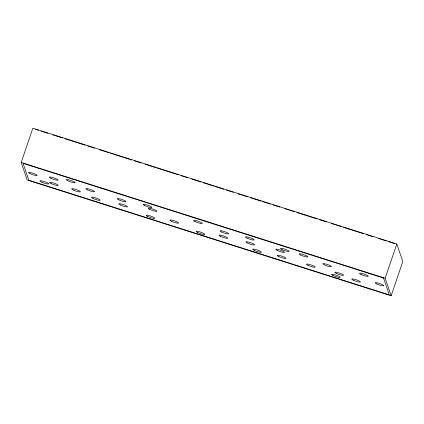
<?xml version="1.0" encoding="UTF-8"?>
<svg xmlns="http://www.w3.org/2000/svg" width="424" height="424" viewBox="0 0 424 424"><rect width="100%" height="100%" fill="white"/><g stroke="black" fill="none" stroke-linecap="round" stroke-linejoin="round"><path stroke-width="0.64" d="M21.2 162.45L32.855 128.212L396.816 243.996L402.8 261.55L391.145 295.788L27.184 180.004L21.2 162.45L385.162 278.229L391.145 295.788M385.162 278.229L396.816 243.996M35.34 129.315L38.489 130.316M41.011 131.117L47.944 133.322M52.984 134.927L62.439 137.938M64.957 138.738L85.129 145.151M87.646 145.957L94.579 148.162M99.624 149.762L109.074 152.773M110.335 153.17L131.763 159.991M134.286 160.791L141.219 162.996M144.997 164.199L155.714 167.607M156.975 168.01L178.403 174.826M180.921 175.626L187.853 177.831M191.637 179.034L201.087 182.044M203.61 182.845L214.327 186.253M215.583 186.655L223.777 189.263M226.299 190.063L233.232 192.268M238.272 193.874L247.727 196.879M250.25 197.679L260.961 201.087M262.223 201.49L270.417 204.098M272.934 204.898L279.866 207.103M284.912 208.709L294.362 211.714M296.885 212.519L317.051 218.932M319.574 219.733L326.507 221.938M331.547 223.543L341.002 226.554M343.525 227.354L363.691 233.767M366.209 234.573L373.141 236.778M378.187 238.378L386.381 240.986M388.898 241.786L394.569 243.593M383.545 278.033L23.055 163.351L28.8 180.205L389.29 294.887L383.545 278.033M30.009 173.628A4.579 0.742 18.8 0 0 37.121 175.541A4.579 0.742 18.8 0 0 31.45 172.78A4.579 0.742 18.8 0 0 30.009 173.628M376.634 283.9A4.579 0.742 18.8 0 0 383.746 285.813A4.579 0.742 18.8 0 0 378.076 283.046A4.579 0.742 18.8 0 0 376.634 283.9M120.252 204.962A4.579 0.742 18.8 0 0 127.364 206.87A4.579 0.742 18.8 0 0 121.693 204.108A4.579 0.742 18.8 0 0 120.252 204.962M149.746 209.392A4.579 0.742 18.8 0 0 156.859 211.3A4.579 0.742 18.8 0 0 151.188 208.539A4.579 0.742 18.8 0 0 149.746 209.392M220.522 236.343A4.579 0.742 18.8 0 0 227.635 238.256A4.579 0.742 18.8 0 0 221.964 235.495A4.579 0.742 18.8 0 0 220.522 236.343M277.291 250.478A4.579 0.742 18.8 0 0 284.403 252.391A4.579 0.742 18.8 0 0 278.732 249.63A4.579 0.742 18.8 0 0 277.291 250.478M307.967 265.297A4.579 0.742 18.8 0 0 315.08 267.205A4.579 0.742 18.8 0 0 309.409 264.444A4.579 0.742 18.8 0 0 307.967 265.297M73.188 189.957A4.579 0.742 18.8 0 0 80.3 191.871A4.579 0.742 18.8 0 0 74.629 189.104A4.579 0.742 18.8 0 0 73.188 189.957M50.912 178.244A4.579 0.742 18.8 0 0 58.024 180.158A4.579 0.742 18.8 0 0 52.353 177.396A4.579 0.742 18.8 0 0 50.912 178.244M171.423 221.206A4.579 0.742 18.8 0 0 178.536 223.119A4.579 0.742 18.8 0 0 172.865 220.358A4.579 0.742 18.8 0 0 171.423 221.206M247.362 243.01A4.579 0.742 18.8 0 0 254.474 244.924A4.579 0.742 18.8 0 0 248.803 242.162A4.579 0.742 18.8 0 0 247.362 243.01M324.259 264.836A4.579 0.742 18.8 0 0 331.377 266.749A4.579 0.742 18.8 0 0 325.701 263.988A4.579 0.742 18.8 0 0 324.259 264.836M87.344 189.82A4.579 0.742 18.8 0 0 94.457 191.733A4.579 0.742 18.8 0 0 88.786 188.966A4.579 0.742 18.8 0 0 87.344 189.82M118.747 199.81A4.579 0.742 18.8 0 0 125.859 201.723A4.579 0.742 18.8 0 0 120.188 198.957A4.579 0.742 18.8 0 0 118.747 199.81M195.061 221.561A4.579 0.742 18.8 0 0 202.174 223.475A4.579 0.742 18.8 0 0 196.503 220.708A4.579 0.742 18.8 0 0 195.061 221.561M221.487 231.976A4.579 0.742 18.8 0 0 228.6 233.889A4.579 0.742 18.8 0 0 222.929 231.128A4.579 0.742 18.8 0 0 221.487 231.976M278.722 256.483A4.579 0.742 18.8 0 0 285.84 258.396A4.579 0.742 18.8 0 0 280.163 255.635A4.579 0.742 18.8 0 0 278.722 256.483M67.845 180.794A4.579 0.742 18.8 0 0 74.958 182.702A4.579 0.742 18.8 0 0 69.287 179.94A4.579 0.742 18.8 0 0 67.845 180.794M353.229 280.153A4.579 0.742 18.8 0 0 360.342 282.066A4.579 0.742 18.8 0 0 354.671 279.305A4.579 0.742 18.8 0 0 353.229 280.153M300.648 255.036A4.579 0.742 18.8 0 0 307.766 256.949A4.579 0.742 18.8 0 0 302.089 254.188A4.579 0.742 18.8 0 0 300.648 255.036M197.611 232.511A4.579 0.742 18.8 0 0 204.723 234.424A4.579 0.742 18.8 0 0 199.052 231.663A4.579 0.742 18.8 0 0 197.611 232.511M41.488 181.997A4.579 0.742 18.8 0 0 48.606 183.91A4.579 0.742 18.8 0 0 42.93 181.143A4.579 0.742 18.8 0 0 41.488 181.997M92.999 198.406A4.579 0.742 18.8 0 0 100.112 200.319A4.579 0.742 18.8 0 0 94.441 197.552A4.579 0.742 18.8 0 0 92.999 198.406M361.036 274.37A4.579 0.742 18.8 0 0 368.149 276.284A4.579 0.742 18.8 0 0 362.478 273.522A4.579 0.742 18.8 0 0 361.036 274.37M332.973 275.473A4.579 0.742 18.8 0 0 340.085 277.386A4.579 0.742 18.8 0 0 334.414 274.625A4.579 0.742 18.8 0 0 332.973 275.473M246.985 238.092A4.579 0.742 18.8 0 0 254.103 240.005A4.579 0.742 18.8 0 0 248.427 237.239A4.579 0.742 18.8 0 0 246.985 238.092M144.626 205.529A4.579 0.742 18.8 0 0 151.739 207.442A4.579 0.742 18.8 0 0 146.068 204.675A4.579 0.742 18.8 0 0 144.626 205.529M51.028 183.523A4.579 0.742 18.8 0 0 58.141 185.431A4.579 0.742 18.8 0 0 52.47 182.67A4.579 0.742 18.8 0 0 51.028 183.523M147.658 216.452A4.579 0.742 18.8 0 0 154.771 218.365A4.579 0.742 18.8 0 0 149.1 215.599A4.579 0.742 18.8 0 0 147.658 216.452M254.167 250.335A4.579 0.742 18.8 0 0 261.285 252.248A4.579 0.742 18.8 0 0 255.608 249.482A4.579 0.742 18.8 0 0 254.167 250.335M281.986 249.54A4.579 0.742 18.8 0 0 289.104 251.453A4.579 0.742 18.8 0 0 283.428 248.692A4.579 0.742 18.8 0 0 281.986 249.54M336.343 273.411A4.579 0.742 18.8 0 0 343.461 275.324A4.579 0.742 18.8 0 0 337.785 272.558A4.579 0.742 18.8 0 0 336.343 273.411"/></g></svg>
